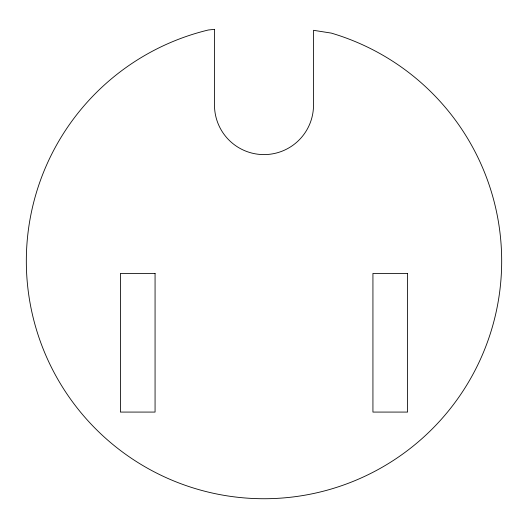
<?xml version="1.0" encoding="UTF-8"?>
<svg xmlns="http://www.w3.org/2000/svg" width="528" height="528" viewBox="0 0 528 528"><rect width="100%" height="100%" fill="white"/><g stroke="black" fill="none" stroke-linecap="round" stroke-linejoin="round"><path stroke-width="0.79" d="M214.487 29.344L208.289 30.004A237.673 237.673 0 0 0 65.934 392.429A237.673 237.673 0 0 0 455.195 402.244A237.673 237.673 0 0 0 331.28 33.099L313.513 30.307L313.513 105.079A49.513 49.513 0 0 1 264 154.598A49.513 49.513 0 0 1 214.487 105.079L214.487 29.344M155.067 273.431L120.404 273.431L120.404 412.078L155.067 412.078L155.067 273.431M407.596 273.431L372.933 273.431L372.933 412.078L407.596 412.078L407.596 273.431"/></g></svg>
